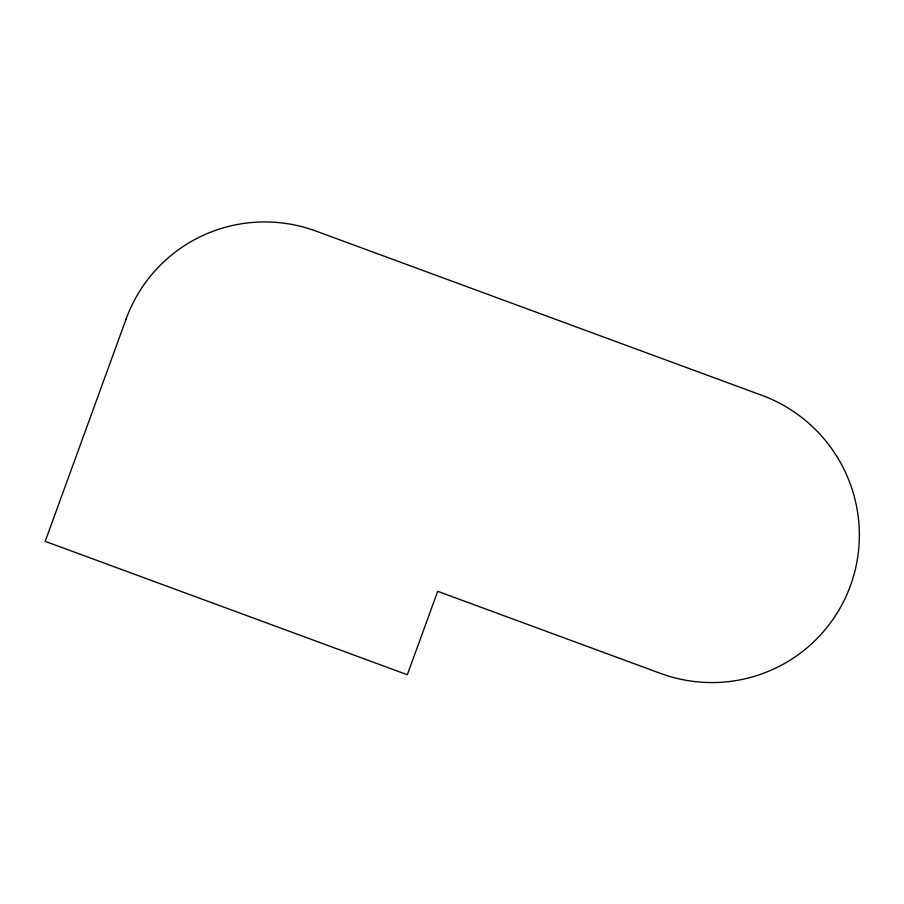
<?xml version="1.0" encoding="UTF-8"?>
<svg xmlns="http://www.w3.org/2000/svg" width="904" height="904" viewBox="0 0 904 904"><rect width="100%" height="100%" fill="white"/><g stroke="black" fill="none" stroke-linecap="round" stroke-linejoin="round"><path stroke-width="1.36" d="M126.176 318.852L45.2 541.349L407.331 674.746L437.705 591.318L660.553 673.401A148.572 147.838 46.2 0 0 850.449 585.656A148.572 147.838 46.2 0 0 761.778 395.285L316.072 231.108A148.572 147.838 46.2 0 0 126.176 318.852"/></g></svg>
